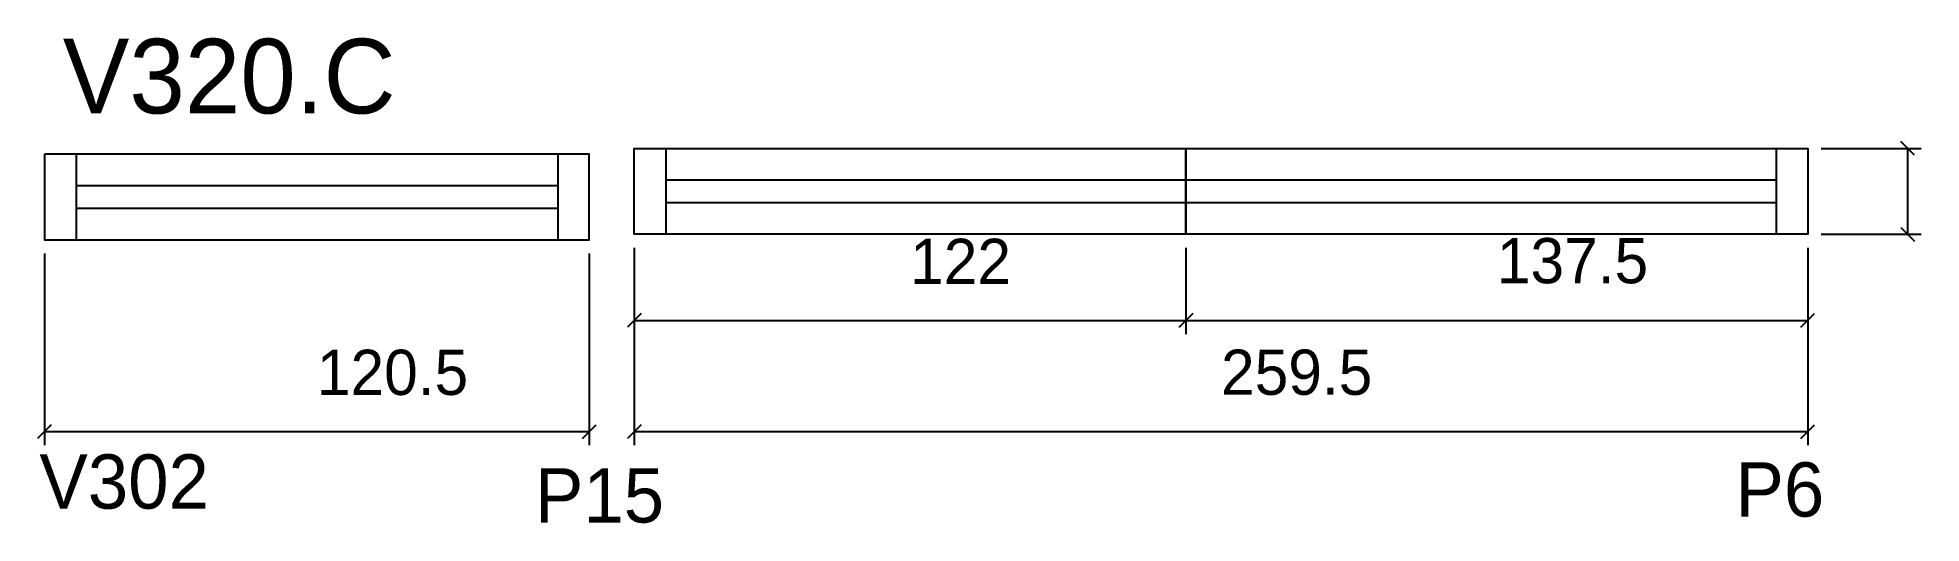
# Model space of a CAD drawing. Header units: metres. Extents: x 3883 to 4299, y 207 to 314.
import ezdxf

# ---------------------------------------------------------------- set-up
doc = ezdxf.new("R2010")
doc.units = ezdxf.units.M

msp = doc.modelspace()

# ---------------------------------------------------------------- linework, layer by layer
at = {"layer": 'COTA', "color": 4}
for p, q in [((4277.04, 289.72), (4299.16, 289.72)), ((4296.16, 270.72), (4296.16, 289.72)), ((4014.54, 267.72), (4014.54, 224.09)), ((4014.54, 267.72), (4014.54, 248.67)), ((4136.54, 267.72), (4136.54, 248.67)), ((4136.54, 267.72), (4136.54, 248.67)), ((4274.04, 267.72), (4274.04, 224.09)), ((4274.04, 267.72), (4274.04, 248.67)), ((4277.04, 270.72), (4299.16, 270.72)), ((3884.09, 266.46), (3884.09, 224.09)), ((4004.59, 266.46), (4004.59, 224.09)), ((4014.54, 251.67), (4136.54, 251.67)), ((4136.54, 251.67), (4274.04, 251.67)), ((3884.09, 227.09), (4004.59, 227.09)), ((4014.54, 227.09), (4274.04, 227.09))]:
    msp.add_line(p, q, dxfattribs=at)
at = {"layer": 'COTA'}
for p, q in [((4297.66, 288.22), (4294.66, 291.22)), ((4294.66, 272.22), (4297.66, 269.22)), ((4016.04, 253.17), (4013.04, 250.17)), ((4138.04, 253.17), (4135.04, 250.17)), ((4135.04, 250.17), (4138.04, 253.17)), ((4272.54, 250.17), (4275.54, 253.17)), ((3885.59, 228.59), (3882.59, 225.59)), ((4003.09, 225.59), (4006.09, 228.59)), ((4016.04, 228.59), (4013.04, 225.59)), ((4272.54, 225.59), (4275.54, 228.59))]:
    msp.add_line(p, q, dxfattribs=at)
at = {"layer": 'Painéis', "color": 200}
for points in [[(3884.09, 288.46), (3884.09, 269.46), (4004.59, 269.46), (4004.59, 288.46), (3884.09, 288.46)], [(4136.54, 270.72), (4014.54, 270.72), (4014.54, 289.72), (4136.54, 289.72), (4136.54, 270.72)], [(4136.54, 289.72), (4274.04, 289.72), (4274.04, 270.72), (4136.54, 270.72), (4136.54, 289.72)]]:
    msp.add_lwpolyline(points, dxfattribs=at)
at = {"layer": 'SARR_2.2x7', "color": 40}
for p, q in [((3891.09, 288.46), (3891.09, 269.46)), ((3997.59, 288.46), (3997.59, 269.46)), ((4021.54, 289.72), (4021.54, 270.72)), ((4267.04, 289.72), (4267.04, 270.72)), ((3997.59, 281.46), (3891.09, 281.46)), ((4136.54, 282.72), (4021.54, 282.72)), ((4267.04, 282.72), (4136.54, 282.72)), ((3891.09, 276.46), (3997.59, 276.46)), ((4021.54, 277.72), (4136.54, 277.72)), ((4136.54, 277.72), (4267.04, 277.72))]:
    msp.add_line(p, q, dxfattribs=at)

# ---------------------------------------------------------------- texts
at = {"layer": '5', "color": 5}
for s, p in [('V302', (3882.98, 210.06)), ('P15', (3992.57, 206.99)), ('P6', (4258.06, 208.31))]:
    msp.add_text(s, height=12, dxfattribs=at).set_placement(p)
at = {"layer": 'COTA', "color": 240}
for s, p in [('122', (4075.54, 259.73)), ('137.5', (4205.29, 259.89)), ('120.5', (3944.34, 235.2)), ('259.5', (4144.29, 235.23))]:
    msp.add_text(s, height=10, dxfattribs=at).set_placement(p)
at = {"layer": 'NOMENCLATURA', "color": 7}
msp.add_text('V320.C', height=16.5, dxfattribs=at).set_placement((3888.15, 297.44))

doc.saveas('drawing.dxf')
